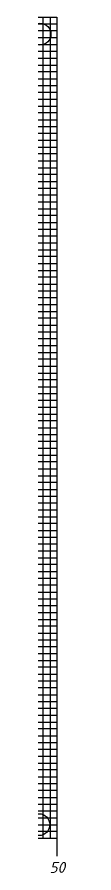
# Model space of a CAD drawing. Header units: millimetres. Extents: x 40 to 3761, y -469 to 920.
# Drawn here: x 253.8 to 257.7, y 69.2 to 225.5 of the extents above; entities that cross this region are included whole.
import ezdxf

# ---------------------------------------------------------------- set-up
doc = ezdxf.new("R2010")
doc.units = ezdxf.units.MM
doc.layers.add('BottomLayer', color=5, linetype='Continuous')
doc.layers.add('PDF _Текст', color=7, linetype='Continuous')
doc.styles.add('PDF ISOCPEUR Italic', font='isocpeui.ttf')

# ---------------------------------------------------------------- blocks, each defined once
blk = doc.blocks.new('*U1')
for p, q in [((-1.25, -75), (-1.25, 75)), ((0, -75), (0, 75)), ((1.25, 75), (1.25, -75))]:
    blk.add_line(p, q)
blk = doc.blocks.new('*U2')
at = {"color": 0, "linetype": 'ByBlock', "lineweight": -2, "transparency": 16777216}
for p in [(0, 0), (3.75, 0), (7.5, 0), (11.25, 0), (15, 0), (18.75, 0), (22.5, 0), (26.25, 0), (30, 0), (33.75, 0), (37.5, 0), (41.25, 0), (45, 0)]:
    blk.add_blockref('*U1', p, dxfattribs=at)
blk = doc.blocks.new('*U3')
for p, q in [((-25, 1.25), (25, 1.25)), ((-25, 0), (25, 0)), ((25, -1.25), (-25, -1.25))]:
    blk.add_line(p, q)
blk = doc.blocks.new('*U4')
at = {"color": 0, "linetype": 'ByBlock', "lineweight": -2, "transparency": 16777216}
for p in [(0, 0), (0, -3.75), (0, -7.5), (0, -11.25), (0, -15), (0, -18.75), (0, -22.5), (0, -26.25), (0, -30), (0, -33.75), (0, -37.5), (0, -41.25), (0, -45), (0, -48.75), (0, -52.5), (0, -56.25), (0, -60), (0, -63.75), (0, -67.5), (0, -71.25), (0, -75), (0, -78.75), (0, -82.5), (0, -86.25), (0, -90), (0, -93.75), (0, -97.5), (0, -101.25), (0, -105), (0, -108.75), (0, -112.5), (0, -116.25), (0, -120), (0, -123.75), (0, -127.5), (0, -131.25), (0, -135), (0, -138.75), (0, -142.5), (0, -146.25)]:
    blk.add_blockref('*U3', p, dxfattribs=at)

msp = doc.modelspace()

# ---------------------------------------------------------------- linework, layer by layer
for p, q in [((255.975, 225.47), (255.975, 75.47)), ((255.975, 224.22), (255.975, 222.97)), ((255.975, 75.47), (205.975, 75.47)), ((255.975, 75.47), (255.975, 72.251))]:
    msp.add_line(p, q)
at = {"layer": 'BottomLayer'}
for centre in [(252.87, 222.359), (252.657, 77.986)]:
    msp.add_circle(centre, 2, dxfattribs=at)

# ---------------------------------------------------------------- block references
for name, p in [('*U4', (230.975, 224.22)), ('*U2', (208.475, 150.47))]:
    msp.add_blockref(name, p)

# ---------------------------------------------------------------- texts
at = {"layer": 'PDF _Текст', "insert": (254.617, 69.173), "char_height": 2, "attachment_point": 7, "style": 'PDF ISOCPEUR Italic'}
msp.add_mtext('50', dxfattribs=at)

doc.saveas('drawing.dxf')
